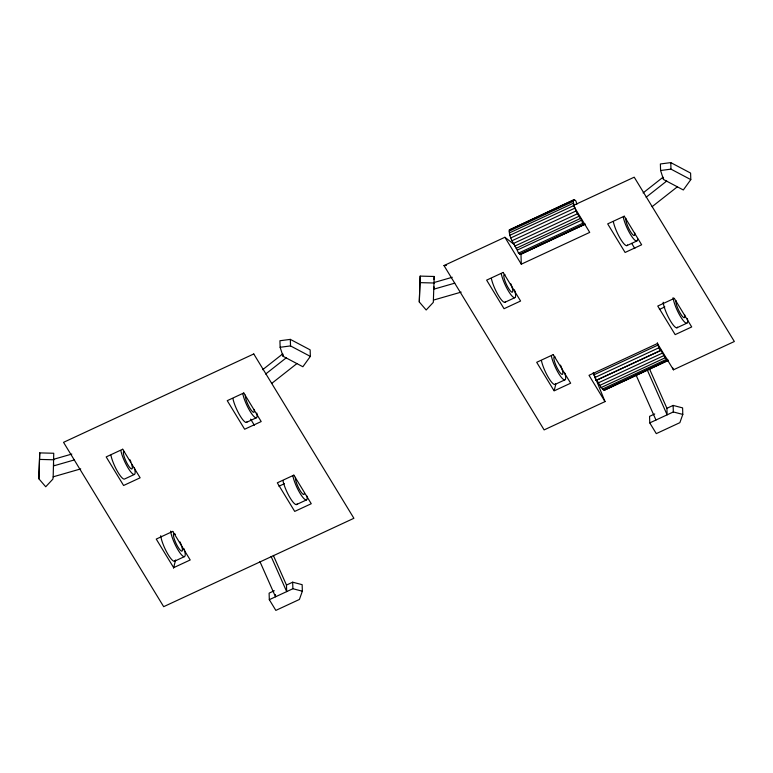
<?xml version="1.0" encoding="UTF-8"?>
<svg xmlns="http://www.w3.org/2000/svg" width="773" height="773" viewBox="0 0 773 773"><rect width="100%" height="100%" fill="white"/><g stroke="black" fill="none" stroke-linecap="round" stroke-linejoin="round"><path stroke-width="1.16" d="M53.182 476.815L53.743 453.258L39.732 452.891L38.853 478.767L45.723 486.768L52.864 479.134L53.182 476.815L80.721 468.902M434.059 279.517L434.194 276.473L420.183 276.106L419.304 301.992L426.174 309.992L433.315 302.359L434.194 276.473M38.853 478.767L39.732 452.891M419.304 301.992L420.183 276.106M520.49 254.414L585.122 224.16L520.49 254.414L518.49 253.148C515.678 245.534 508.789 238.712 509.301 229.968L573.933 199.714L575.933 200.98L576.88 204.178M509.929 235.263L574.02 205.473L573.237 201.357L573.933 199.714M173.529 568.136L175.616 559.961M554.28 390.191L555.768 384.355M271.11 556.454L286.686 591.616L286.474 585.074L292.677 582.195L302.146 584.668L302.349 591.21L299.412 599.452L275.845 610.399L269.313 599.684L269.11 593.142L274.28 590.746M647.185 369.794L667.128 414.83L666.925 408.299L673.128 405.419L682.598 407.893L682.801 414.425L679.863 422.667L656.296 433.624L649.764 422.899L649.562 416.367L654.731 413.961M310.35 356.401L302.871 366.75L283.044 356.266L280.135 347.28L279.932 340.748L290.319 339.376L310.147 349.86L310.35 356.401L290.522 345.918L280.135 347.28M690.801 179.616L683.322 189.974L663.495 179.491L660.586 170.504L660.384 163.973L670.771 162.601L690.598 173.084L690.801 179.616L670.974 169.142L660.586 170.504M593.268 372.499L596.022 380.384L596.862 380.132L601.104 387.573L604.341 390.21L667.833 360.363M262.656 369.697L282.329 354.208M265.67 374.016L286.281 357.793M271.652 383.466L296.948 363.552M643.097 192.921L662.77 177.432M646.122 197.241L666.732 181.017M652.103 206.681L677.399 186.776M509.301 229.968L573.402 200.188M521.562 224.721L529.167 221.184M545.467 213.619L547.632 212.604M553.072 210.082L559.584 207.048M567.189 203.521L569.363 202.507M571.537 201.502L574.793 199.985M509.136 231.146L573.237 201.357M509.349 232.953L573.45 203.164M593.451 373.156L605.017 401.602L544.124 429.904L443.992 265.564L504.885 237.272L514.267 244.548M510.827 237.92L574.919 208.13L574.32 206.362M511.987 240.741L576.088 210.952L574.919 208.13M513.34 243.534L577.431 213.754L581.644 220.17L582.591 223.368L584.591 224.624M514.779 246.114L578.88 216.334M516.209 248.307L580.31 218.517M517.543 249.95L581.644 220.17M518.49 253.148L582.591 223.368M519.63 254.143L583.731 224.354M504.885 237.272L521.292 264.182L589.722 232.393L573.324 205.473L634.218 177.181L734.35 341.511L673.457 369.803L657.437 343.521L589.007 375.311L605.017 401.602M134.299 474.496L124.376 479.105A15.702 3.45 65.1 0 1 117.206 470.979A15.702 3.45 65.1 0 1 110.916 455.229M246.374 422.416L256.298 417.807M504.827 302.33L514.75 297.711M626.826 245.64L636.749 241.031M278.927 486.227L284.377 483.695M659.379 309.451L664.828 306.92M174.447 561.275L184.37 556.657M296.436 504.585L306.359 499.976M554.898 384.49L564.821 379.881M676.887 327.81L686.811 323.201M593.886 374.857L657.987 345.077L657.359 342.71M594.824 377.553L658.925 347.763L657.987 345.077M596.022 380.384L660.963 350.343L665.195 357.783L668.432 360.421L604.341 390.21M596.862 380.132L660.963 350.343M598.234 382.906L662.326 353.126M599.674 385.447L663.775 355.667M601.104 387.573L665.195 357.783M602.409 389.138L666.51 359.348M603.52 390.036L667.611 360.247M269.313 599.684L292.89 588.726L302.349 591.21M649.764 422.899L673.331 411.951L682.801 414.425M433.924 282.56L452.282 277.275M454.775 283.16L434.126 289.092L434.059 286.918M433.634 300.04L461.172 292.117M53.472 459.336L71.831 454.06M74.324 459.935L53.675 465.868L53.608 463.694M443.992 265.564L446.408 265.458M420.386 282.647L434.397 283.015M39.935 459.423L53.946 459.79M509.832 229.494L510.702 229.765M631.686 243.36L634.817 248.491M250.616 419.121L254.365 425.266M576.088 210.952L577.431 213.754M649.417 368.75L666.925 408.299M636.024 374.973L655.968 420.019M273.342 555.41L286.474 585.074M259.95 561.642L275.517 596.795L275.449 594.621M658.925 347.763L660.123 350.594M672.568 367.619L673.457 369.803M670.771 162.601L670.974 169.142M673.128 405.419L673.331 411.951M663.427 177.307L663.495 179.491M520.973 254.124L521.292 264.182M290.319 339.376L290.522 345.918M292.677 582.195L292.89 588.726M282.976 354.092L283.044 356.266M564.889 373.166A15.702 3.45 65.1 0 1 561.092 377.021A15.702 3.45 65.1 0 1 551.362 356.015M560.483 365.117A9.682 2.126 65.1 0 1 562.145 374.412A9.682 2.126 65.1 0 1 555.584 364.518A9.682 2.126 65.1 0 1 555.072 356.952M555.565 383.814A15.702 3.45 65.1 0 1 548.685 377.997A15.702 3.45 65.1 0 1 541.438 360.624M514.509 289.914A15.702 3.45 65.1 0 1 511.32 295.218A15.702 3.45 65.1 0 1 501.3 273.845M505.503 301.644A15.702 3.45 65.1 0 1 498.614 295.827A15.702 3.45 65.1 0 1 491.367 278.454M510.76 283.72A9.682 2.126 65.1 0 1 511.929 292.204A9.682 2.126 65.1 0 1 505.416 282.097A9.682 2.126 65.1 0 1 505.001 274.782M637.599 238.741A15.702 3.45 65.1 0 1 631.483 236.036A15.702 3.45 65.1 0 1 623.289 217.155M627.492 244.964A15.702 3.45 65.1 0 1 620.613 239.147A15.702 3.45 65.1 0 1 613.366 221.774M634.604 232.644A9.682 2.126 65.1 0 1 630.439 231.542A9.682 2.126 65.1 0 1 625.898 218.344M687.361 318.476A15.702 3.45 65.1 0 1 681.863 318.669A15.702 3.45 65.1 0 1 673.09 297.624M684.675 314.804A9.682 2.126 65.1 0 1 680.511 313.712A9.682 2.126 65.1 0 1 675.96 300.504M677.563 327.124A15.702 3.45 65.1 0 1 670.036 320.235A15.702 3.45 65.1 0 1 663.166 302.233M254.153 409.419A9.682 2.126 65.1 0 1 249.988 408.328A9.682 2.126 65.1 0 1 245.447 395.119M256.839 413.091A15.702 3.45 65.1 0 1 251.969 414.154A15.702 3.45 65.1 0 1 242.838 393.94M247.041 421.739A15.702 3.45 65.1 0 1 240.161 415.922A15.702 3.45 65.1 0 1 232.915 398.549M131.681 464.206A9.682 2.126 65.1 0 1 130.56 468.38A9.682 2.126 65.1 0 1 124.492 457.616A9.682 2.126 65.1 0 1 124.55 451.567M129.97 459.732A9.682 2.126 65.1 0 1 130.927 462.032M134.367 467.781A15.702 3.45 65.1 0 1 130.579 471.636A15.702 3.45 65.1 0 1 120.849 450.62M307.065 496.14A15.702 3.45 65.1 0 1 301.731 495.899A15.702 3.45 65.1 0 1 292.909 476.1M304.417 493.077A9.682 2.126 65.1 0 1 299.47 489.483A9.682 2.126 65.1 0 1 295.508 477.289M297.112 503.909A15.702 3.45 65.1 0 1 290.223 498.092A15.702 3.45 65.1 0 1 282.976 480.719M180.041 541.902A9.682 2.126 65.1 0 1 181.462 551.13A9.682 2.126 65.1 0 1 174.553 539.786A9.682 2.126 65.1 0 1 175.529 534.501M184.129 548.859A15.702 3.45 65.1 0 1 180.351 553.41A15.702 3.45 65.1 0 1 170.649 531.08M175.113 560.589A15.702 3.45 65.1 0 1 167.596 553.7A15.702 3.45 65.1 0 1 160.726 535.699M253.766 353.957L63.541 442.34L163.673 606.679L353.899 518.287L253.766 353.957M122.723 449.229L106.181 456.911L123.593 485.492L140.135 477.801L122.723 449.229M243.775 392.974L227.243 400.665L244.655 429.237L261.197 421.556L243.775 392.974M503.175 272.444L486.632 280.135L504.044 308.717L520.587 301.026L503.175 272.444M624.226 216.198L607.684 223.88L625.106 252.462L641.648 244.78L624.226 216.198M172.785 531.389L156.243 539.081L173.664 567.662L190.206 559.971L172.785 531.389M293.846 475.144L277.304 482.825L294.716 511.407L311.258 503.725L293.846 475.144M553.236 354.614L536.694 362.305L554.115 390.877L570.658 383.195L553.236 354.614M674.298 298.368L657.755 306.05L675.167 334.632L691.709 326.94L674.298 298.368"/></g></svg>
